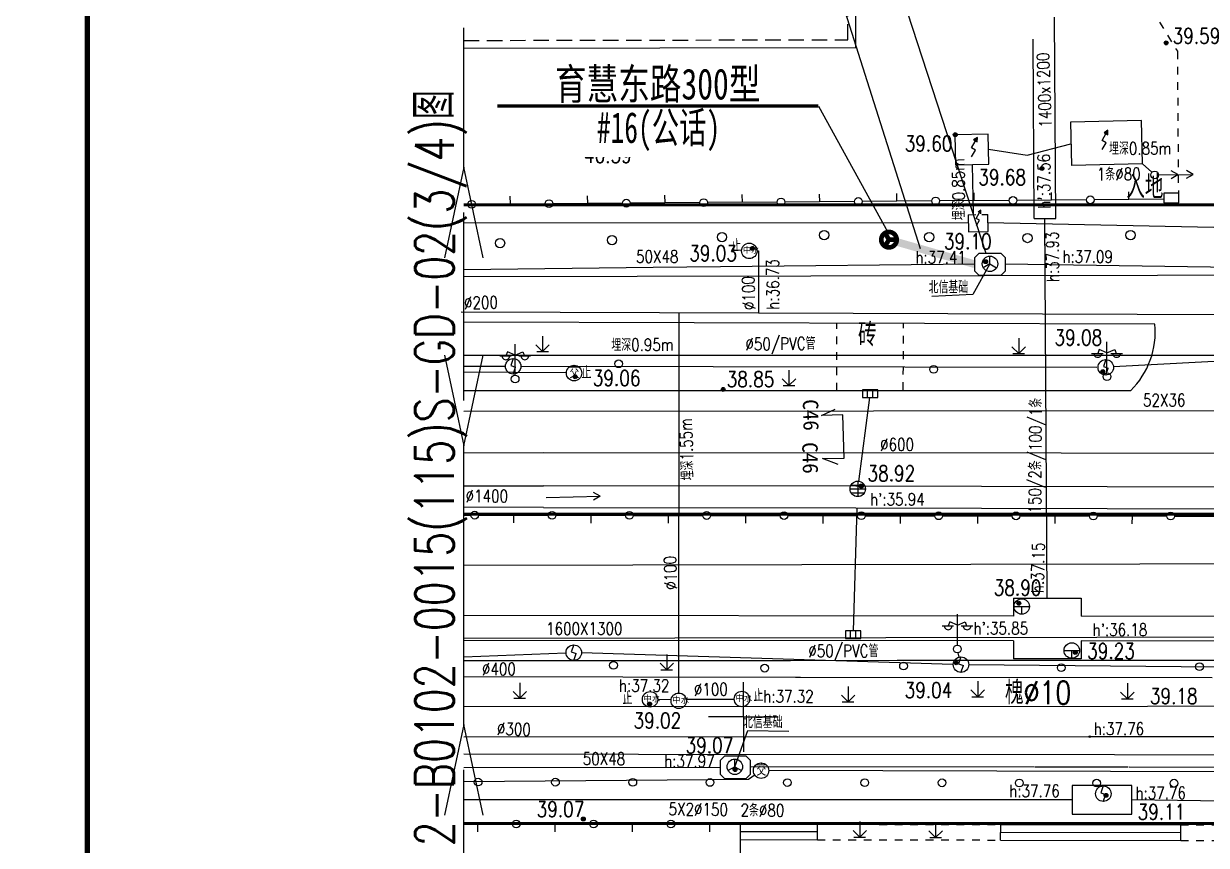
# Model space of a CAD drawing. Header units: inches. Extents: x 505347 to 508499, y 312634 to 313316.
# Drawn here: x 505842.3 to 505918.8, y 312702.9 to 312756 of the extents above; entities that cross this region are included whole.
import ezdxf
from ezdxf.enums import TextEntityAlignment as Align
from ezdxf.lldxf.tags import DXFTag

# ---------------------------------------------------------------- set-up
doc = ezdxf.new("R2010")
doc.units = ezdxf.units.IN
doc.header["$LTSCALE"] = 0.5
doc.header["$MEASUREMENT"] = 0
for name, pattern in [('$RECOVER_090104195024-5', [0]), ('ACAD_ISO05W100', [33, 24, -3, 0, -3, 0, -3]), ('XX11', [2, 1, -1]), ('XX21', [3, 2, -1])]:
    doc.linetypes.add(name, pattern=pattern)
for name, color, linetype in [('3_RDCAD', 4, 'Continuous'), ('4_RDCAD', 7, 'Continuous'), ('BJ0', 7, 'Continuous'), ('BJ02', 7, 'Continuous'), ('BJ03', 7, 'Continuous'), ('BJ04', 7, 'Continuous'), ('BJ05', 7, 'Continuous'), ('BJ08', 7, 'Continuous'), ('BJ09', 7, 'Continuous'), ('BJ10', 7, 'Continuous'), ('BZ', 2, 'Continuous'), ('PAPERFRAME', 7, 'Continuous'), ('上水注记', 4, 'Continuous'), ('上水管线', 4, 'Continuous'), ('中水井', 151, 'Continuous'), ('中水注记', 151, 'Continuous'), ('中水管线', 151, 'Continuous'), ('中水高程表', 151, 'Continuous'), ('公安交通井', 163, 'Continuous'), ('公安交通管线', 163, 'Continuous'), ('底图', 7, 'Continuous'), ('污水注记', 247, 'Continuous'), ('污水管线', 247, 'Continuous'), ('热力井', 40, 'Continuous'), ('热力注记', 40, 'Continuous'), ('热力管线', 40, 'Continuous'), ('热力高程表', 40, 'Continuous'), ('照明井', 193, 'Continuous'), ('照明管线', 193, 'Continuous'), ('燃气注记', 6, 'Continuous'), ('燃气管线', 6, 'Continuous'), ('燃气高程表', 6, 'Continuous'), ('电信井权属', 7, 'Continuous'), ('电信井（北信基础）', 3, 'Continuous'), ('电信断面图及编号', 3, 'Continuous'), ('电信注记', 3, 'Continuous'), ('电信管线', 3, 'Continuous'), ('电信规划位置', 1, 'Continuous'), ('电信高程表', 3, 'Continuous'), ('电力井', 1, 'Continuous'), ('电力注记', 1, 'Continuous'), ('电力管线', 1, 'Continuous'), ('电力高程表', 1, 'Continuous'), ('通信人井', 7, 'Continuous'), ('道路红线', 1, 'Continuous'), ('雨水井', 34, 'Continuous'), ('雨水注记', 34, 'Continuous'), ('雨水管线', 34, 'Continuous'), ('雨水高程表', 34, 'Continuous'), ('雨蓖子', 34, 'Continuous')]:
    doc.layers.add(name, color=color, linetype=linetype)
doc.styles.add('HZ', font='simplex.shx', dxfattribs={"bigfont": 'hztxt'})
doc.styles.get("Standard").update_dxf_attribs({"font": 'txt.shx', "bigfont": 'hztxt.shx'})
doc.styles.add('STYLE1', font='')
doc.styles.add('单线宋体', font='txt.shx', dxfattribs={"width": 0.75, "bigfont": 'hztxt.shx'})
doc.styles.add('标题文字', font='', dxfattribs={"width": 0.68})
doc.styles.add('粗宋', font='', dxfattribs={"width": 0.75})
doc.styles.add('粗等线', font='simhei.ttf')
doc.styles.get('STYLE1').set_extended_font_data('SimSun')
doc.styles.get('标题文字').set_extended_font_data('SimSun')
doc.styles.get('粗宋').set_extended_font_data('SimSun')
tags = doc.linetypes.add('DL', pattern='A,15,-4.925,[130,ltypeshp.shx,S=0.5,R=330,X=-0.15,Y=0.433],0,[130,ltypeshp.shx,S=0.4,R=90,X=0,Y=0],-0.15,[130,ltypeshp.shx,S=0.5,R=150,X=0,Y=-0.433],-4.925,15', length=40).pattern_tags.tags
tags[32:33] = [DXFTag(74, 4), DXFTag(75, 0), DXFTag(340, '0'), DXFTag(46, 1.0), DXFTag(50, 0.0), DXFTag(44, 0.0), DXFTag(45, 0.0)]
tags[30:31] = [DXFTag(74, 4), DXFTag(75, 0), DXFTag(340, '0'), DXFTag(46, 1.0), DXFTag(50, 0.0), DXFTag(44, 0.0), DXFTag(45, 0.0)]
tags[4:5] = [DXFTag(74, 4), DXFTag(75, 0), DXFTag(340, '0'), DXFTag(46, 1.0), DXFTag(50, 0.0), DXFTag(44, 0.0), DXFTag(45, 0.0)]
tags = doc.linetypes.add('DX', pattern='A,15,-5,[130,ltypeshp.shx,S=1,R=330,X=0,Y=0],-5,15', length=40).pattern_tags.tags
tags[16:17] = [DXFTag(74, 4), DXFTag(75, 0), DXFTag(340, '0'), DXFTag(46, 1.0), DXFTag(50, 0.0), DXFTag(44, 0.0), DXFTag(45, 0.0)]
tags[14:15] = [DXFTag(74, 4), DXFTag(75, 0), DXFTag(340, '0'), DXFTag(46, 1.0), DXFTag(50, 0.0), DXFTag(44, 0.0), DXFTag(45, 0.0)]
tags[4:5] = [DXFTag(74, 4), DXFTag(75, 0), DXFTag(340, '0'), DXFTag(46, 1.0), DXFTag(50, 0.0), DXFTag(44, 0.0), DXFTag(45, 0.0)]
tags = doc.linetypes.add('SS', pattern='A,15,-1.9,[130,ltypeshp.shx,S=1,R=330,X=0,Y=0],-1.2,[130,ltypeshp.shx,S=1,R=330,X=0,Y=0],-1.9,15', length=35).pattern_tags.tags
tags[24:25] = [DXFTag(74, 4), DXFTag(75, 0), DXFTag(340, '0'), DXFTag(46, 1.0), DXFTag(50, 0.0), DXFTag(44, 0.0), DXFTag(45, 0.0)]
tags[22:23] = [DXFTag(74, 4), DXFTag(75, 0), DXFTag(340, '0'), DXFTag(46, 1.0), DXFTag(50, 0.0), DXFTag(44, 0.0), DXFTag(45, 0.0)]
tags[4:5] = [DXFTag(74, 4), DXFTag(75, 0), DXFTag(340, '0'), DXFTag(46, 1.0), DXFTag(50, 0.0), DXFTag(44, 0.0), DXFTag(45, 0.0)]
tags = doc.linetypes.add('TRQZ', pattern='A,15,[130,ltypeshp.shx,S=0.6,R=0,X=0,Y=0],-2.5,[133,ltypeshp.shx,S=0.05,R=0,X=0,Y=0],-2.5,[130,ltypeshp.shx,S=0.6,R=0,X=0,Y=0],15', length=35).pattern_tags.tags
tags[28:29] = [DXFTag(74, 4), DXFTag(75, 0), DXFTag(340, '0'), DXFTag(46, 1.0), DXFTag(50, 0.0), DXFTag(44, 0.0), DXFTag(45, 0.0)]

# ---------------------------------------------------------------- blocks, each defined once
blk = doc.blocks.new('B5461')
for q in [(-0.866025, -0.5), (0, 1), (0.866025, -0.5)]:
    blk.add_line((0, 0), q)
blk.add_circle((0, 0), 1)
blk = doc.blocks.new('JT')
at = {"layer": '公安交通井'}
blk.add_circle((0, 0), 0.5, dxfattribs=at)
at = {"layer": '公安交通井', "width": 0.8}
blk.add_text('交', height=0.8, dxfattribs=at).set_placement((-0.304, -0.335, -50.185))
blk = doc.blocks.new('BC028')
for p, q in [((-0.99, 3.5), (-1.19, 3)), ((0, 3.1), (-0.99, 3.5)), ((0, 0.5), (0, 4.5)), ((0, 3.1), (1, 3.5)), ((1, 3.5), (1.2, 3)), ((-1.98, 3), (-0.49, 3)), ((0.5, 3), (2, 3))]:
    blk.add_line(p, q)
blk.add_circle((0, 0), 0.5)
for centre in [(-1.19, 3), (1.25, 3)]:
    blk.add_arc(centre, 0.5, 179, 0)
blk = doc.blocks.new('B8211')
blk.add_hatch(color=256).paths.add_polyline_path([(0.25, 0, 1), (-0.25, 0, 1)])
blk.add_circle((0, 0), 0.25)
blk = doc.blocks.new('B549')
blk.add_circle((0, 0), 1)
blk = doc.blocks.new('B552')
for p, q in [((0.984668, 0.518566), (-1.015332, 0.518566)), ((-1.015332, 0.518566), (-1.015332, -0.481434)), ((0.984668, -0.481434), (0.984668, 0.518566)), ((-1.015332, -0.481434), (0.984668, -0.481434))]:
    blk.add_line(p, q)
at = {"linetype": 'Continuous'}
for p, q in [((-0.348666, -0.481434), (-0.348666, 0.518566)), ((0.318001, -0.481434), (0.318001, 0.518566))]:
    blk.add_line(p, q, dxfattribs=at)
blk = doc.blocks.new('B547')
at = {"linetype": 'Continuous'}
for p, q in [((0, 1), (-0.31427, 0.111111)), ((-0.31427, 0.111111), (0.31427, -0.111111)), ((0, -1), (0.31427, -0.111111))]:
    blk.add_line(p, q, dxfattribs=at)
blk.add_circle((0, 0), 1)
blk = doc.blocks.new('B545')
for p, q in [((-1, 0), (1, 0)), ((0, -1), (0, 0))]:
    blk.add_line(p, q)
blk.add_circle((0, 0), 1)
blk = doc.blocks.new('B5422')
at = {"linetype": 'Continuous'}
for p, q in [((-1, 0), (1, 0)), ((-0.866025, 0.5), (0.866025, 0.5)), ((0, 1), (0, -1)), ((-0.866025, -0.5), (0.866025, -0.5))]:
    blk.add_line(p, q, dxfattribs=at)
blk.add_circle((0, 0), 1, dxfattribs=at)
blk = doc.blocks.new('53214')
blk.add_circle((0, 0), 0.1)
for tag in ['路号', '线号', '点号']:
    blk.add_attdef(tag, (0, 0), '', height=0.00001)
blk = doc.blocks.new('111111')
at = {"const_width": 0.35}
blk.add_lwpolyline([(518343.576, 303648.561), (518748.576, 303648.561), (518748.576, 303505.111), (518343.576, 303505.111)], close=True, dxfattribs=at)
blk = doc.blocks.new('5656')
at = {"layer": '通信人井', "color": 0, "const_width": 0.6, "elevation": -9959.29}
blk.add_lwpolyline([(513203.83, 303411.73), (513203.83, 303411.8), (513203.82, 303411.86), (513203.81, 303411.92), (513203.79, 303411.98), (513203.77, 303412.04), (513203.75, 303412.1), (513203.72, 303412.16), (513203.69, 303412.21), (513203.66, 303412.26), (513203.62, 303412.32), (513203.58, 303412.36), (513203.54, 303412.41), (513203.5, 303412.45), (513203.45, 303412.49), (513203.4, 303412.53), (513203.34, 303412.56), (513203.29, 303412.6), (513203.23, 303412.62), (513203.17, 303412.65), (513203.11, 303412.67), (513203.05, 303412.68), (513202.99, 303412.69), (513202.93, 303412.7), (513202.87, 303412.71), (513202.8, 303412.71), (513202.74, 303412.7), (513202.68, 303412.69), (513202.62, 303412.68), (513202.56, 303412.67), (513202.5, 303412.65), (513202.44, 303412.63), (513202.38, 303412.6), (513202.33, 303412.57), (513202.27, 303412.54), (513202.22, 303412.5), (513202.17, 303412.46), (513202.13, 303412.42), (513202.08, 303412.37), (513202.04, 303412.32), (513202.01, 303412.27), (513201.97, 303412.22), (513201.94, 303412.16), (513201.92, 303412.11), (513201.89, 303412.05), (513201.87, 303411.99), (513201.86, 303411.93), (513201.84, 303411.87), (513201.84, 303411.8), (513201.83, 303411.74), (513201.83, 303411.68), (513201.84, 303411.62), (513201.84, 303411.55), (513201.85, 303411.49), (513201.87, 303411.43), (513201.89, 303411.37), (513201.91, 303411.31), (513201.94, 303411.26), (513201.97, 303411.2), (513202, 303411.15), (513202.04, 303411.1), (513202.08, 303411.05), (513202.12, 303411), (513202.17, 303410.96), (513202.22, 303410.92), (513202.27, 303410.88), (513202.32, 303410.85), (513202.37, 303410.82), (513202.43, 303410.79), (513202.49, 303410.77), (513202.55, 303410.75), (513202.61, 303410.73), (513202.67, 303410.72), (513202.73, 303410.71), (513202.8, 303410.71), (513202.86, 303410.71), (513202.92, 303410.71), (513202.98, 303410.72), (513203.05, 303410.73), (513203.11, 303410.74), (513203.17, 303410.76), (513203.22, 303410.79), (513203.28, 303410.81), (513203.34, 303410.84), (513203.39, 303410.88), (513203.44, 303410.91), (513203.49, 303410.95), (513203.54, 303411), (513203.58, 303411.04), (513203.62, 303411.09), (513203.66, 303411.14), (513203.69, 303411.19), (513203.72, 303411.25), (513203.75, 303411.3), (513203.77, 303411.36), (513203.79, 303411.42), (513203.81, 303411.48), (513203.82, 303411.55), (513203.83, 303411.61), (513203.83, 303411.67)], close=True, dxfattribs=at)
for points in [[(513202.83, 303411.71), (513202.34, 303410.89)], [(513203.78, 303411.7), (513202.83, 303411.71), (513202.35, 303412.52)]]:
    blk.add_lwpolyline(points, dxfattribs=at)
blk = doc.blocks.new('RDCADTITLE')
at = {"color": 0, "ltscale": 10}
blk.add_lwpolyline([(-180, 30, 0, 0, 0), (0, 30, 0.5, 180, 0)], format="xyseb", dxfattribs=at)
at = {"style": 'STYLE1', "width": 0.75}
for tag, p in [('A1', (-145, 26.25)), ('B1', (-100, 26.25)), ('A3', (-145, 18.75)), ('B2', (-100, 18.75)), ('A4', (-145, 11.25)), ('B3', (-100, 11.25)), ('A4', (-145, 3.75)), ('B4', (-100, 3.75))]:
    blk.add_attdef(tag, text='', height=2.8, dxfattribs=at).set_placement(p, align=Align.MIDDLE_CENTER)
at = {"layer": '4_RDCAD', "style": '标题文字', "width": 0.65}
for tag, height, p in [('C2', 3.4, (-45, 17.95)), ('C3', 3.4, (-45, 11.75)), ('ZTSJ4-09-系统立项编码-流水号+设计阶段-专业代码-图号', 2.8, (-37.62, 3.75))]:
    blk.add_attdef(tag, text='', height=height, dxfattribs=at).set_placement(p, align=Align.MIDDLE_CENTER)
blk = doc.blocks.new('M9502')
at = {"linetype": 'Continuous'}
for p, q in [((4.125, 1.25), (2.5, 0)), ((7.5, 0), (5.875, 1.25)), ((14.125, 1.25), (12.5, 0)), ((17.5, 0), (15.875, 1.25)), ((2.5, 0), (0, 0)), ((2.5, 0), (4.125, -1.25)), ((6.6875, 0), (3.3125, 0)), ((5.875, -1.25), (7.5, 0)), ((12.5, 0), (7.5, 0)), ((12.5, 0), (14.125, -1.25)), ((16.6875, 0), (13.3125, 0)), ((15.875, -1.25), (17.5, 0)), ((20, 0), (17.5, 0))]:
    blk.add_line(p, q, dxfattribs=at)
blk = doc.blocks.new('A$C23F021E1')
at = {"color": 255}
blk.add_wipeout([(0, 6.569), (20.762, 6.569), (20.762, 0), (0, 0)], dxfattribs=at).dxf.layer = 'BZ'
at = {"layer": 'BZ', "color": 0, "const_width": 0.2}
blk.add_lwpolyline([(0, 3.285), (20.762, 3.285)], dxfattribs=at)
at = {"layer": 'BZ', "style": '粗宋', "width": 0.75, "flags": 8}
for tag, p in [('X=', (10.365, 3.712)), ('Y=', (10.426, 0.898))]:
    blk.add_attdef(tag, text='', height=2, dxfattribs=at).set_placement(p, align=Align.CENTER)

msp = doc.modelspace()

# ---------------------------------------------------------------- hatches: boundary and pattern name
at = {"layer": 'BJ05', "linetype": 'DL'}
h = msp.add_hatch(color=256, dxfattribs=at)
h.paths.add_polyline_path([(505912.202, 312748.925), (505912.313, 312748.865), (505912.441, 312749.086)])
h.paths.add_polyline_path([(505912.313, 312748.865), (505912.43, 312748.801), (505912.441, 312749.086)])
for points in [[(505912.441, 312749.086), (505912.313, 312748.865), (505912.43, 312748.801)], [(505903.994, 312748.622), (505903.866, 312748.401), (505903.983, 312748.338)]]:
    msp.add_hatch(color=256, dxfattribs=at).paths.add_polyline_path(points)
h = msp.add_hatch(color=256, dxfattribs=at)
h.paths.add_polyline_path([(505903.755, 312748.461), (505903.866, 312748.401), (505903.994, 312748.622)])
h.paths.add_polyline_path([(505903.866, 312748.401), (505903.983, 312748.338), (505903.994, 312748.622)])
h = msp.add_hatch(color=256, dxfattribs=at)
h.paths.add_polyline_path([(505904.036, 312743.787), (505904.125, 312743.739), (505904.228, 312743.916)])
h.paths.add_polyline_path([(505904.125, 312743.739), (505904.219, 312743.688), (505904.228, 312743.916)])

# ---------------------------------------------------------------- linework, layer by layer
for p, q in [((505894.377, 312772.357, -82.3), (505904.536, 312741.151, 82.3)), ((505893.707, 312762.194, 82.3), (505900.288, 312741.438, 121.75))]:
    msp.add_line(p, q)
at = {"const_width": 0.5, "elevation": 121.75}
msp.add_lwpolyline([(505903.824, 312740.426), (505898.837, 312741.853)], dxfattribs=at)
at = {"color": 1, "const_width": 0.2, "elevation": 82.3}
msp.add_lwpolyline([(506120.326, 312663.999), (506119.068, 312704.265), (505870.783, 312704.265)], dxfattribs=at)
at = {"layer": 'BJ0'}
for q in [(505888.861, 312713.409, 82.3), (505886.611, 312711.159, 82.3), (505888.861, 312708.909, 82.3), (505891.111, 312711.159, 82.3)]:
    msp.add_line((505888.861, 312711.159, 82.3), q, dxfattribs=at)
at = {"layer": 'BJ02', "linetype": 'XX21', "elevation": 181.466}
for points in [[(505895.628, 312754.94), (505895.603, 312768.94)], [(505870.783, 312754.897), (505895.628, 312754.94)]]:
    msp.add_lwpolyline(points, dxfattribs=at)
at = {"layer": 'BJ02'}
for points, elevation in [([(505896.128, 312754.441), (505896.102, 312769.441)], 181.466), ([(505870.783, 312754.397), (505896.128, 312754.441)], 181.466), ([(505893.651, 312704.221), (505888.656, 312704.23)], 82.3), ([(505893.649, 312703.221), (505893.651, 312704.221)], 82.3), ([(505905.5, 312703.2), (505905.502, 312704.2)], 82.3), ([(505905.502, 312704.2), (505917.148, 312704.179)], 181.565), ([(505917.146, 312703.179), (505917.148, 312704.179)], 82.3), ([(505888.654, 312703.23), (505893.649, 312703.221)], 82.3), ([(505893.65, 312703.721), (505888.655, 312703.73)], 82.3), ([(505905.5, 312703.2), (505917.146, 312703.179)], 181.565), ([(505905.501, 312703.7), (505917.147, 312703.679)], 181.565)]:
    msp.add_lwpolyline(points, dxfattribs=dict(at, elevation=elevation))
at = {"layer": 'BJ02', "linetype": 'Continuous', "elevation": 82.3}
for points in [[(505913.796, 312744.607), (505913.793, 312745.107)], [(505876.047, 312744.337), (505871.547, 312744.304)], [(505873.797, 312744.321), (505873.794, 312744.821)], [(505881.047, 312744.372), (505876.547, 312744.34)], [(505878.797, 312744.356), (505878.794, 312744.856)], [(505886.047, 312744.408), (505881.547, 312744.376)], [(505883.797, 312744.392), (505883.793, 312744.892)], [(505891.047, 312744.444), (505886.547, 312744.412)], [(505888.797, 312744.428), (505888.793, 312744.928)], [(505896.047, 312744.48), (505891.547, 312744.448)], [(505893.797, 312744.464), (505893.793, 312744.964)], [(505901.047, 312744.516), (505896.547, 312744.483)], [(505898.797, 312744.499), (505898.793, 312744.999)], [(505906.046, 312744.551), (505901.547, 312744.519)], [(505903.797, 312744.535), (505903.793, 312745.035)], [(505911.046, 312744.587), (505906.546, 312744.555)], [(505908.796, 312744.571), (505908.793, 312745.071)], [(505916.046, 312744.623), (505911.546, 312744.591)], [(505871.297, 312744.303), (505870.783, 312744.303)], [(505871.047, 312744.301), (505870.783, 312744.299)], [(505870.783, 312704.238), (505873.927, 312704.236)], [(505871.677, 312704.237), (505871.677, 312703.737)], [(505874.427, 312704.236), (505878.927, 312704.234)], [(505876.677, 312704.235), (505876.677, 312703.735)], [(505879.427, 312704.234), (505883.927, 312704.232)], [(505881.677, 312704.233), (505881.677, 312703.733)], [(505884.427, 312704.232), (505888.656, 312704.23)], [(505886.677, 312704.231), (505886.677, 312703.731)], [(505888.656, 312704.23), (505888.648, 312699.73)]]:
    msp.add_lwpolyline(points, dxfattribs=at)
at = {"layer": 'BJ02', "elevation": 82.3}
msp.add_lwpolyline([(505916.046, 312744.389), (505917.028, 312744.389), (505917.028, 312745.018), (505916.046, 312745.018)], close=True, dxfattribs=at)
at = {"layer": 'BJ02', "linetype": 'Continuous'}
for centre in [(505871.297, 312744.303, 82.3), (505876.297, 312744.338, 82.3), (505881.297, 312744.374, 82.3), (505886.297, 312744.41, 82.3), (505891.297, 312744.446, 82.3), (505896.297, 312744.482, 82.3), (505901.297, 312744.517, 82.3), (505906.296, 312744.553, 82.3), (505911.296, 312744.589, 82.3), (505874.177, 312704.236, 82.3), (505879.177, 312704.234, 82.3), (505884.177, 312704.232, 82.3)]:
    msp.add_circle(centre, 0.25, dxfattribs=at)
at = {"layer": 'BJ04', "linetype": 'XX11'}
for points, elevation in [([(505904.772, 312773.978), (505916.926, 312754.192), (505916.992, 312745.018)], 121.546), ([(505894.905, 312732.248), (505894.917, 312736.617)], 121.135), ([(505899.204, 312732.298), (505899.216, 312736.605)], 121.135), ([(505893.651, 312704.221), (505905.502, 312704.2)], 82.3), ([(505917.148, 312704.179), (505929.382, 312704.157)], 82.3), ([(505893.649, 312703.221), (505905.5, 312703.2)], 82.3), ([(505917.146, 312703.179), (505929.38, 312703.157)], 82.3)]:
    msp.add_lwpolyline(points, dxfattribs=dict(at, elevation=elevation))
at = {"layer": 'BJ04', "linetype": 'Continuous'}
for points, elevation in [([(505949.278, 312739.756), (505870.783, 312739.62)], 121.405), ([(505915.477, 312736.558), (505870.783, 312736.686)], 121.444), ([(505870.783, 312724.202), (505871.244, 312724.201)], 82.3), ([(505871.744, 312724.201), (505876.244, 312724.195)], 82.3), ([(505873.994, 312724.198), (505873.993, 312723.698)], 82.3), ([(505876.744, 312724.194), (505881.244, 312724.189)], 82.3), ([(505878.994, 312724.192), (505878.993, 312723.692)], 82.3), ([(505881.744, 312724.188), (505886.244, 312724.183)], 82.3), ([(505883.994, 312724.185), (505883.993, 312723.685)], 82.3), ([(505886.744, 312724.182), (505891.244, 312724.176)], 82.3), ([(505888.994, 312724.179), (505888.993, 312723.679)], 82.3), ([(505891.744, 312724.176), (505896.244, 312724.17)], 82.3), ([(505893.994, 312724.173), (505893.993, 312723.673)], 82.3), ([(505896.744, 312724.17), (505901.244, 312724.164)], 82.3), ([(505898.994, 312724.167), (505898.993, 312723.667)], 82.3), ([(505901.744, 312724.163), (505906.244, 312724.158)], 82.3), ([(505903.994, 312724.161), (505903.993, 312723.661)], 82.3), ([(505906.744, 312724.157), (505911.244, 312724.152)], 82.3), ([(505908.994, 312724.154), (505908.993, 312723.654)], 82.3), ([(505911.744, 312724.151), (505916.244, 312724.145)], 82.3), ([(505913.994, 312724.148), (505913.993, 312723.648)], 82.3), ([(505916.744, 312724.145), (505921.244, 312724.139)], 82.3), ([(505870.783, 312716.249), (505993.596, 312716.439), (506001.685, 312716.294)], 121.158), ([(506003.427, 312711.873), (505870.783, 312711.815)], 121.557), ([(505870.783, 312708.763), (505882.073, 312708.755)], 121.327), ([(505882.073, 312708.755), (506005.231, 312708.672)], 121.327)]:
    msp.add_lwpolyline(points, dxfattribs=dict(at, elevation=elevation))
at = {"layer": 'BJ04', "linetype": 'Continuous', "elevation": 121.33}
msp.add_lwpolyline([(505870.783, 312732.267), (505913.917, 312732.256, 0.221701), (505915.477, 312736.558)], format="xyb", dxfattribs=at)
at = {"layer": 'BJ04', "linetype": 'Continuous'}
for centre in [(505871.494, 312724.201, 82.3), (505876.494, 312724.195, 82.3), (505881.494, 312724.189, 82.3), (505886.494, 312724.182, 82.3), (505891.494, 312724.176, 82.3), (505896.494, 312724.17, 82.3), (505901.494, 312724.164, 82.3), (505906.494, 312724.157, 82.3), (505911.494, 312724.151, 82.3), (505916.494, 312724.145, 82.3)]:
    msp.add_circle(centre, 0.25, dxfattribs=at)
at = {"layer": 'BJ05', "linetype": 'DL'}
for p, q in [((505912.059, 312748.424, 82.3), (505912.441, 312749.086, 82.3)), ((505912.441, 312749.086, 82.3), (505912.202, 312748.925, 82.3)), ((505912.202, 312748.925, 82.3), (505912.43, 312748.801, 82.3)), ((505912.43, 312748.801, 82.3), (505912.441, 312749.086, 82.3)), ((505903.612, 312747.96, 82.3), (505903.994, 312748.622, 82.3)), ((505903.994, 312748.622, 82.3), (505903.755, 312748.461, 82.3)), ((505903.755, 312748.461, 82.3), (505903.983, 312748.338, 82.3)), ((505903.983, 312748.338, 82.3), (505903.994, 312748.622, 82.3)), ((505912.318, 312748.274, 82.3), (505912.059, 312748.424, 82.3)), ((505912.068, 312747.841, 82.3), (505912.318, 312748.274, 82.3)), ((505903.872, 312747.81, 82.3), (505903.612, 312747.96, 82.3)), ((505903.622, 312747.377, 82.3), (505903.872, 312747.81, 82.3)), ((505903.922, 312743.386, 113.934), (505904.228, 312743.916, 113.934)), ((505904.13, 312743.266, 113.934), (505903.922, 312743.386, 113.934)), ((505903.93, 312742.92, 113.934), (505904.13, 312743.266, 113.934))]:
    msp.add_line(p, q, dxfattribs=at)
at = {"layer": 'BJ05'}
for p, q in [((505904.228, 312743.916, 113.934), (505904.036, 312743.787, 113.934)), ((505904.219, 312743.688, 113.934), (505904.228, 312743.916, 113.934))]:
    msp.add_line(p, q, dxfattribs=at)
at = {"layer": 'BJ05', "linetype": 'DL'}
for points, elevation in [([(505914.602, 312749.724), (505910.01, 312749.607)], 121.82), ([(505914.673, 312746.926), (505914.602, 312749.724)], 121.82), ([(505910.01, 312749.607), (505910.081, 312746.81)], 121.82), ([(505904.696, 312748.843), (505902.565, 312748.801)], 121.825), ([(505902.603, 312746.856), (505902.565, 312748.801)], 121.825), ([(505904.733, 312746.898), (505904.696, 312748.843)], 121.825), ([(505902.603, 312746.856), (505904.733, 312746.898)], 121.825), ([(505914.673, 312746.926), (505910.081, 312746.81)], 121.82), ([(505903.405, 312743.628), (505903.892, 312743.637)], 121.403), ([(505903.405, 312743.628), (505903.425, 312742.519)], 121.403), ([(505904.289, 312743.644), (505904.67, 312743.651)], 121.403), ([(505904.69, 312742.542), (505904.67, 312743.651)], 121.403), ([(505903.425, 312742.519), (505904.69, 312742.542)], 121.403)]:
    msp.add_lwpolyline(points, dxfattribs=dict(at, elevation=elevation))
at = {"layer": 'BJ05', "linetype": 'Continuous', "elevation": 82.3}
for points in [[(505915.706, 312746.205), (505917.956, 312746.238)], [(505916.527, 312745.967), (505916.956, 312746.223), (505916.52, 312746.467)], [(505917.527, 312745.982), (505917.956, 312746.238), (505917.519, 312746.482)]]:
    msp.add_lwpolyline(points, dxfattribs=at)
at = {"layer": 'BJ05', "linetype": 'Continuous'}
msp.add_circle((505915.456, 312746.202, 82.3), 0.25, dxfattribs=at)
at = {"layer": 'BJ09'}
for p, q in [((505875.878, 312734.785, 82.3), (505875.443, 312735.22, 82.3)), ((505875.878, 312735.785, 82.3), (505875.878, 312734.785, 82.3)), ((505876.313, 312735.22, 82.3), (505875.878, 312734.785, 82.3)), ((505906.668, 312735.646, 82.3), (505906.668, 312734.646, 82.3)), ((505875.503, 312734.785, 82.3), (505876.253, 312734.785, 82.3)), ((505906.668, 312734.646, 82.3), (505906.233, 312735.081, 82.3)), ((505906.293, 312734.646, 82.3), (505907.043, 312734.646, 82.3)), ((505907.103, 312735.081, 82.3), (505906.668, 312734.646, 82.3)), ((505891.811, 312732.585, 82.3), (505891.376, 312733.02, 82.3)), ((505891.811, 312733.585, 82.3), (505891.811, 312732.585, 82.3)), ((505892.246, 312733.02, 82.3), (505891.811, 312732.585, 82.3)), ((505891.436, 312732.585, 82.3), (505892.186, 312732.585, 82.3)), ((505883.909, 312714.2, 82.3), (505883.474, 312714.635, 82.3)), ((505883.909, 312715.2, 82.3), (505883.909, 312714.2, 82.3)), ((505884.344, 312714.635, 82.3), (505883.909, 312714.2, 82.3)), ((505883.534, 312714.2, 82.3), (505884.284, 312714.2, 82.3)), ((505874.403, 312713.364, 82.3), (505874.403, 312712.364, 82.3)), ((505895.635, 312713.134, 82.3), (505895.635, 312712.134, 82.3)), ((505904.015, 312713.468, 82.3), (505904.015, 312712.468, 82.3)), ((505913.692, 312713.335, 82.3), (505913.692, 312712.335, 82.3)), ((505874.403, 312712.364, 82.3), (505873.968, 312712.799, 82.3)), ((505874.028, 312712.364, 82.3), (505874.778, 312712.364, 82.3)), ((505874.838, 312712.799, 82.3), (505874.403, 312712.364, 82.3)), ((505895.635, 312712.134, 82.3), (505895.2, 312712.569, 82.3)), ((505896.07, 312712.569, 82.3), (505895.635, 312712.134, 82.3)), ((505904.015, 312712.468, 82.3), (505903.58, 312712.903, 82.3)), ((505903.64, 312712.468, 82.3), (505904.39, 312712.468, 82.3)), ((505904.45, 312712.903, 82.3), (505904.015, 312712.468, 82.3)), ((505913.692, 312712.335, 82.3), (505913.257, 312712.77, 82.3)), ((505913.317, 312712.335, 82.3), (505914.067, 312712.335, 82.3)), ((505914.127, 312712.77, 82.3), (505913.692, 312712.335, 82.3)), ((505895.26, 312712.134, 82.3), (505896.01, 312712.134, 82.3)), ((505896.39, 312703.391, 82.3), (505895.955, 312703.826, 82.3)), ((505896.39, 312704.391, 82.3), (505896.39, 312703.391, 82.3)), ((505896.825, 312703.826, 82.3), (505896.39, 312703.391, 82.3)), ((505901.294, 312703.356, 82.3), (505900.859, 312703.791, 82.3)), ((505901.294, 312704.356, 82.3), (505901.294, 312703.356, 82.3)), ((505901.729, 312703.791, 82.3), (505901.294, 312703.356, 82.3)), ((505896.015, 312703.391, 82.3), (505896.765, 312703.391, 82.3)), ((505900.919, 312703.356, 82.3), (505901.669, 312703.356, 82.3))]:
    msp.add_line(p, q, dxfattribs=at)
at = {"layer": 'BJ09', "linetype": 'Continuous'}
for centre, radius in [((505873.13, 312741.795, 82.3), 0.3), ((505880.37, 312741.987, 82.3), 0.3), ((505887.483, 312742.179, 82.3), 0.3), ((505894.088, 312742.308, 82.3), 0.3), ((505900.884, 312742.182, 82.3), 0.3), ((505907.235, 312742.12, 82.3), 0.3), ((505913.903, 312742.312, 82.3), 0.3), ((505880.796, 312733.991, 82.3), 0.25), ((505901.171, 312733.631, 82.3), 0.25), ((505880.465, 312714.498, 121.11), 0.25), ((505890.24, 312714.313, 121.11), 0.25), ((505899.22, 312714.45, 121.11), 0.25), ((505909.419, 312714.343, 121.11), 0.25), ((505918.359, 312714.404, 121.11), 0.25), ((505871.712, 312706.947, 82.3), 0.25), ((505876.712, 312706.939, 82.3), 0.25), ((505881.712, 312706.93, 82.3), 0.25), ((505886.712, 312706.922, 82.3), 0.25), ((505891.712, 312706.914, 82.3), 0.25), ((505896.712, 312706.906, 82.3), 0.25), ((505901.712, 312706.898, 82.3), 0.25), ((505906.712, 312706.89, 82.3), 0.25), ((505911.712, 312706.882, 82.3), 0.25), ((505916.712, 312706.874, 82.3), 0.25)]:
    msp.add_circle(centre, radius, dxfattribs=at)
at = {"layer": '上水管线', "linetype": 'SS', "ltscale": 0.6}
for points, elevation in [([(505940.972, 312734.521), (505870.783, 312734.521)], 121.36), ([(505888.356, 312714.794), (505870.783, 312714.788)], 82.3), ([(505891.911, 312714.796), (505888.356, 312714.794)], 82.3), ([(505898.798, 312714.798), (505891.911, 312714.796)], 82.3), ([(505903.048, 312714.8), (505898.811, 312714.798)], 82.3), ([(505910.491, 312714.802), (505903.048, 312714.8)], 82.3), ([(505946.649, 312714.815), (505910.491, 312714.802)], 82.3), ([(505881.069, 312713.729), (505870.783, 312713.741)], 82.3), ([(505892.232, 312713.716), (505881.069, 312713.729)], 82.3), ([(505892.563, 312713.716), (505892.232, 312713.716)], 82.3), ([(505919.176, 312713.685), (505892.563, 312713.716)], 82.3)]:
    msp.add_lwpolyline(points, dxfattribs=dict(at, elevation=elevation))
at = {"layer": '中水管线', "linetype": 'SS', "ltscale": 0.6}
for points, elevation in [([(505889.752, 312741.288), (505889.847, 312741.288)], 121.33), ([(505889.847, 312741.288), (505889.843, 312737.275)], 42.85), ([(505870.608, 312737.341), (505889.843, 312737.275)], 122.209), ([(505884.703, 312729.134), (505884.711, 312737.293)], 121.32), ([(505889.843, 312737.275), (505944.932, 312737.087)], 122.209), ([(505884.693, 312719.498), (505884.703, 312729.134)], 121.32), ([(505884.686, 312712.692), (505884.693, 312719.498)], 121.32), ([(505883.333, 312712.295), (505884.188, 312712.298)], 121.32), ([(505885.184, 312712.303), (505888.286, 312712.316)], 121.32)]:
    msp.add_lwpolyline(points, dxfattribs=dict(at, elevation=elevation))
at = {"layer": '公安交通管线'}
for points, elevation in [([(505870.783, 312733.467), (505877.418, 312733.42)], 122.002), ([(505964.181, 312707.476), (505890.514, 312707.685)], 121.75), ([(505889.189, 312707.119), (505870.783, 312706.956)], 121.75), ([(505889.617, 312707.416), (505889.189, 312707.119)], 121.75)]:
    msp.add_lwpolyline(points, dxfattribs=dict(at, elevation=elevation))
at = {"layer": '污水管线'}
for points, elevation in [([(505875.947, 312728.238), (505870.783, 312728.209)], 82.3), ([(505942.877, 312728.193), (505875.947, 312728.238)], 121.294)]:
    msp.add_lwpolyline(points, dxfattribs=dict(at, elevation=elevation))
at = {"layer": '热力管线', "elevation": 82.3}
for points in [[(505909.069, 312743.394), (505908.985, 312756.394)], [(505907.669, 312743.385), (505907.594, 312754.984)], [(505907.669, 312743.385), (505909.069, 312743.394)], [(505908.518, 312718.827), (505908.358, 312743.389)], [(506001.905, 312721.216), (505870.783, 312720.942)], [(505906.334, 312718.827), (505906.334, 312717.672)], [(505906.334, 312718.827), (505910.703, 312718.827), (505910.703, 312717.672)], [(505906.335, 312717.672), (505870.783, 312717.709)], [(505955.309, 312717.641), (505910.703, 312717.672)], [(505906.333, 312716.072), (505870.783, 312716.109)], [(505906.334, 312716.072), (505906.334, 312714.917)], [(505910.703, 312716.072), (505910.703, 312714.917), (505906.334, 312714.917)], [(505955.308, 312716.041), (505910.702, 312716.072)]]:
    msp.add_lwpolyline(points, dxfattribs=at)
at = {"layer": '照明管线', "elevation": 82.3}
for points in [[(505946.929, 312735.605), (505912.794, 312733.785)], [(505870.783, 312733.839), (505873.486, 312733.827)], [(505911.73, 312733.758), (505874.488, 312733.824)], [(505870.783, 312715.044), (505877.384, 312715.297)], [(505902.404, 312714.557), (505878.407, 312715.301)], [(505902.823, 312715.029), (505902.758, 312715.307)], [(505942.36, 312714.168), (505903.448, 312714.536)]]:
    msp.add_lwpolyline(points, dxfattribs=at)
at = {"layer": '燃气管线', "linetype": 'TRQZ', "ltscale": 0.5}
for p, q in [((505911.261, 312709.889, 82.3), (505958.308, 312709.921, 82.3)), ((505870.783, 312709.862, 82.3), (505911.261, 312709.889, 82.3))]:
    msp.add_line(p, q, dxfattribs=at)
at = {"layer": '电信井权属', "flags": 128}
for points, elevation in [([(505904.809, 312740.453), (505903.694, 312738.47), (505901.042, 312738.341)], 121.397), ([(505888.311, 312707.937), (505889.16, 312710.284), (505891.801, 312710.245)], 121.372)]:
    msp.add_lwpolyline(points, dxfattribs=dict(at, elevation=elevation))
at = {"layer": '电信断面图及编号', "elevation": 43.465}
msp.add_lwpolyline([(505894.987, 312727.488), (505893.977, 312727.859), (505895.371, 312727.891), (505895.303, 312730.688), (505893.913, 312730.656), (505894.805, 312731.053)], dxfattribs=at)
at = {"layer": '电信管线', "linetype": 'DX'}
for p, q in [((505903.824, 312740.868, 82.3), (505904.107, 312741.151, 82.3)), ((505903.824, 312739.983, 82.3), (505903.824, 312740.868, 82.3)), ((505904.107, 312741.151, 82.3), (505905.507, 312741.151, 82.3)), ((505905.507, 312741.151, 82.3), (505905.789, 312740.868, 82.3)), ((505905.789, 312740.868, 82.3), (505905.789, 312739.983, 82.3)), ((505904.106, 312739.701, 82.3), (505903.824, 312739.983, 82.3)), ((505905.789, 312739.983, 82.3), (505905.506, 312739.7, 82.3)), ((505905.506, 312739.7, 82.3), (505904.106, 312739.701, 82.3))]:
    msp.add_line(p, q, dxfattribs=at)
for points, elevation in [([(505870.783, 312740.096), (505883.038, 312740.228)], 43.765), ([(505883.038, 312740.228), (505887.38, 312740.275)], 43.765), ([(505887.38, 312740.275), (505903.825, 312740.453)], 43.765), ([(505926.44, 312740.138), (505905.79, 312740.438)], 121.75), ([(505870.783, 312730.921), (505897.283, 312730.942)], 82.3), ([(505897.283, 312730.942), (505938.868, 312730.974)], 82.3), ([(505870.783, 312707.899), (505887.359, 312707.901)], 43.765), ([(505907.691, 312707.909), (505889.325, 312707.935)], 121.77), ([(505913.741, 312707.901), (505907.729, 312707.909)], 121.77), ([(505965.913, 312707.827), (505913.805, 312707.901)], 121.77)]:
    msp.add_lwpolyline(points, dxfattribs=dict(at, elevation=elevation))
at = {"layer": '电信管线', "linetype": 'DX', "elevation": 121.74}
msp.add_lwpolyline([(505887.642, 312708.626), (505887.359, 312708.343), (505887.359, 312707.458), (505887.641, 312707.176), (505889.041, 312707.175), (505889.324, 312707.458), (505889.324, 312708.343), (505889.042, 312708.626)], close=True, dxfattribs=at)
at = {"layer": '电力管线', "linetype": 'DL'}
for points, elevation in [([(505904.714, 312747.87), (505907.218, 312747.483), (505910.046, 312748.209)], 121.825), ([(505903.668, 312746.877), (505903.726, 312743.634)], 121.825), ([(505915.269, 312746.375), (505914.673, 312746.926)], 122.29), ([(505903.415, 312743.074), (505870.783, 312743.107)], 121.403), ([(505935.968, 312742.466), (505904.68, 312743.096)], 82.3), ([(505910.135, 312705.808), (505870.783, 312705.808)], 82.3), ([(505956.819, 312705.168), (505913.988, 312705.808)], 82.3)]:
    msp.add_lwpolyline(points, dxfattribs=dict(at, elevation=elevation))
at = {"layer": '电力管线', "linetype": 'DL', "elevation": 82.3}
msp.add_lwpolyline([(505910.135, 312704.882), (505913.988, 312704.882), (505913.988, 312706.734), (505910.135, 312706.734)], close=True, dxfattribs=at)
at = {"layer": '道路红线'}
for p, q in [((505870.783, 312744.265, 82.3), (506117.818, 312744.265, 82.3)), ((505870.783, 312704.265, 82.3), (506119.068, 312704.265, 82.3))]:
    msp.add_line(p, q, dxfattribs=at)
at = {"layer": '道路红线', "linetype": 'ACAD_ISO05W100', "const_width": 0.2, "elevation": 82.3}
msp.add_lwpolyline([(505870.783, 312724.265), (506135.952, 312724.265)], dxfattribs=at)
at = {"layer": '雨水管线'}
for p, q in [((505896.131, 312726.068, 82.3), (505875.947, 312726.102, 82.3)), ((505945.73, 312725.968, 82.3), (505896.131, 312726.068, 82.3)), ((505876.107, 312725.345, 82.3), (505879.606, 312725.422, 82.3)), ((505879.606, 312725.422, 82.3), (505879.168, 312725.663, 82.3)), ((505879.606, 312725.422, 82.3), (505879.179, 312725.163, 82.3)), ((505875.947, 312724.702, 82.3), (505896.128, 312724.669, 82.3)), ((505896.128, 312724.669, 82.3), (505946.4, 312724.57, 82.3))]:
    msp.add_line(p, q, dxfattribs=at)
for points, elevation in [([(505896.324, 312726.39), (505897.039, 312731.811)], 121.13), ([(505870.783, 312726.11), (505875.947, 312726.102)], 82.3), ([(505875.947, 312724.702), (505870.783, 312724.71)], 82.3), ([(505895.984, 312716.723), (505896.223, 312724.665)], 121.13)]:
    msp.add_lwpolyline(points, dxfattribs=dict(at, elevation=elevation))

# ---------------------------------------------------------------- block references
msp.add_blockref('111111', (-12497.139, 9158.888, 82.3))
at = {"layer": '3_RDCAD', "xscale": 3.603068985627033, "zscale": 3.603068985593794, "rotation": 270}
msp.add_blockref('M9502', (505870.783, 312755.705, 121.405), dxfattribs=at)
at = {"layer": 'BJ03', "linetype": 'Continuous', "xscale": 0.5, "yscale": 0.5, "zscale": 0.5}
for p in [(505874.104, 312733.004, 82.3), (505912.374, 312733.158, 82.3), (505902.702, 312715.549, 82.3)]:
    msp.add_blockref('BC028', p, dxfattribs=at)
at = {"layer": 'BJ08', "xscale": 0.5, "yscale": 0.5, "zscale": 0.5}
for p in [(505916.203, 312754.736, 121.89), (505878.458, 312749.163, 122.69), (505902.565, 312748.801, 121.9), (505908.169, 312746.613, 121.98), (505889.447, 312741.449, 121.33), (505904.533, 312740.594, 121.4), (505912.108, 312733.489, 121.38), (505877.989, 312733.152, 121.36), (505887.556, 312732.332, 121.15), (505896.492, 312726.09, 121.22), (505906.675, 312718.508, 121.2), (505910.325, 312715.322, 121.53), (505902.623, 312714.661, 121.34), (505882.798, 312711.993, 121.32), (505888.326, 312707.756, 121.37), (505912.315, 312706.086, 121.41), (505878.513, 312704.56, 121.37)]:
    msp.add_blockref('B8211', p, dxfattribs=at)
at = {"layer": 'PAPERFRAME', "ltscale": 0.15873, "xscale": 0.5, "yscale": 0.5, "zscale": 0.5}
msp.add_blockref('RDCADTITLE', (505831.438, 312663.999, 82.3), dxfattribs=at)
at = {"layer": '中水井', "xscale": 0.5, "yscale": 0.5, "zscale": 0.5}
for p in [(505889.245, 312741.288, 82.3), (505882.831, 312712.293, 82.3), (505884.685, 312712.202, 82.3), (505888.769, 312712.318, 82.3)]:
    msp.add_blockref('B549', p, dxfattribs=at)
at = {"layer": '公安交通井'}
for p in [(505877.917, 312733.388, 121.36), (505890.009, 312707.687, 82.3)]:
    msp.add_blockref('JT', p, dxfattribs=at)
at = {"layer": '热力井', "xscale": 0.5, "yscale": 0.5, "zscale": 0.5}
for p in [(505906.864, 312718.3, 121.203), (505910.1, 312715.449, 121.533)]:
    msp.add_blockref('B545', p, dxfattribs=at)
at = {"layer": '照明井', "xscale": 0.5, "yscale": 0.5, "zscale": 0.5}
for p in [(505873.975, 312733.825, 121.32), (505912.297, 312733.758, 121.383), (505877.896, 312715.317, 160.418), (505902.936, 312714.541, 121.344)]:
    msp.add_blockref('B547', p, dxfattribs=at)
at = {"layer": '燃气高程表'}
ref = msp.add_blockref('53214', (505911.261, 312709.889, 82.3), dxfattribs=dict(at, xscale=0.5, yscale=0.5, zscale=0.5))
ref.add_attrib('路号', '97-5008', (505911.261, 312709.889, 53296.3), dxfattribs={"layer": '0', "height": 0.000005})
ref.add_attrib('线号', '1', (505911.261, 312709.889, 53296.3), dxfattribs={"layer": '0', "height": 0.000005})
ref.add_attrib('点号', '19', (505911.261, 312709.889, 53296.3), dxfattribs={"layer": '0', "height": 0.000005})
at = {"layer": '电信井（北信基础）', "xscale": 0.5, "yscale": 0.5, "zscale": 0.5}
for p in [(505904.809, 312740.453, 121.397), (505888.311, 312707.937, 121.372)]:
    msp.add_blockref('B5461', p, dxfattribs=at)
at = {"layer": '电力井', "xscale": 0.5, "yscale": 0.5, "zscale": 0.5}
msp.add_blockref('B547', (505912.137, 312706.196, 121.41), dxfattribs=at)
at = {"layer": '通信人井', "linetype": 'Continuous', "xscale": 0.5, "yscale": 0.5, "zscale": 0.5}
msp.add_blockref('5656', (249296.863, 161036.161, 4979.645), dxfattribs=at)
at = {"layer": '雨水井', "xscale": 0.5, "yscale": 0.5, "zscale": 0.5}
msp.add_blockref('B5422', (505896.26, 312725.901, 121.221), dxfattribs=at)
at = {"layer": '雨蓖子', "xscale": 0.5, "yscale": 0.5, "zscale": 0.5}
for p in [(505897.068, 312732.046, 121.135), (505895.975, 312716.463, 121.128)]:
    msp.add_blockref('B552', p, dxfattribs=at)

# ---------------------------------------------------------------- texts
at = {"layer": 'BJ08', "style": 'HZ', "width": 0.8}
for s, p in [('39.59', (505916.622, 312754.687, 121.89)), ('39.60', (505899.297, 312747.726, 121.9)), ('40.39', (505878.561, 312746.981, 122.69)), ('39.68', (505904.054, 312745.546, 121.98)), ('39.10', (505901.829, 312741.405, 121.4)), ('39.03', (505885.362, 312740.635, 121.33)), ('39.08', (505908.981, 312735.18, 121.38)), ('39.06', (505879.127, 312732.571, 121.36)), ('38.85', (505887.784, 312732.49, 121.15)), ('38.92', (505896.889, 312726.404, 121.22)), ('38.90', (505905.051, 312719.014, 121.2)), ('39.23', (505911.093, 312714.92, 121.53)), ('39.04', (505899.291, 312712.394, 121.34)), ('39.18', (505915.148, 312712.003, 121.48)), ('39.02', (505881.76, 312710.423, 121.32)), ('39.07', (505885.128, 312708.82, 121.37)), ('39.07', (505875.496, 312704.689, 121.37)), ('39.11', (505914.357, 312704.52, 121.41))]:
    msp.add_text(s, height=1, dxfattribs=at).set_placement(p)
at = {"layer": 'BJ10', "linetype": 'Continuous', "style": 'HZ', "width": 0.8}
for s, p in [('入地', (505913.621, 312744.666, 82.3)), ('砖', (505896.275, 312735.121, 82.3)), ('槐%%c10', (505905.784, 312711.981, 82.3))]:
    msp.add_text(s, height=1.5, dxfattribs=at).set_placement(p)
at = {"layer": '上水注记', "linetype": '$RECOVER_090104195024-5', "style": 'HZ', "width": 0.8}
for s, rotation, p in [('埋深0.95m', 0.61878, (505880.33, 312734.798, 82.3)), ('%%c50/PVC管', 0.61878, (505889, 312734.862, 82.3)), ('%%c50/PVC管', 0.09454, (505893.063, 312715.026, 82.3))]:
    msp.add_text(s, height=0.8, rotation=rotation, dxfattribs=at).set_placement(p)
at = {"layer": '上水注记', "style": 'HZ', "width": 0.8}
msp.add_text('%%c400', height=0.8, rotation=0.03438, dxfattribs=at).set_placement((505871.958, 312713.852, 82.3))
at = {"layer": '中水井', "style": 'HZ'}
for p in [(505888.826, 312741.106, 32.115), (505882.412, 312712.111, 32.115), (505884.266, 312712.02, 32.115), (505888.35, 312712.136, 32.115)]:
    msp.add_text('中水', height=0.4, dxfattribs=at).set_placement(p)
at = {"layer": '中水注记', "linetype": '$RECOVER_090104195024-5', "style": 'HZ', "width": 0.8}
for s, rotation, p in [('止', 1.06819, (505888.107, 312741.237, 82.3)), ('%%c100', 92.07462, (505889.644, 312737.479, 82.3)), ('%%c200', 1.06819, (505870.804, 312737.527, 82.3)), ('埋深1.55m', 92.07462, (505885.665, 312726.469, 82.3)), ('%%c100', 92.07462, (505884.589, 312719.388, 82.3)), ('%%c100', 1.06819, (505885.669, 312712.518, 82.3)), ('止', 1.06819, (505889.529, 312712.148, 82.3)), ('止', 1.06819, (505881.058, 312711.954, 82.3))]:
    msp.add_text(s, height=0.8, rotation=rotation, dxfattribs=at).set_placement(p)
at = {"layer": '中水高程表', "style": 'HZ', "width": 0.8}
msp.add_text('h:36.73', height=0.8, rotation=90.47398, dxfattribs=at).set_placement((505891.184, 312737.493, 82.3))
for p in [(505880.817, 312712.788, 121.32), (505890.15, 312712.089, 121.32)]:
    msp.add_text('h:37.32', height=0.8, dxfattribs=at).set_placement(p)
at = {"layer": '公安交通管线', "style": 'HZ', "width": 0.8}
msp.add_text('止', height=0.8, rotation=0.40481, dxfattribs=at).set_placement((505878.396, 312733.024, 42.832))
at = {"layer": '底图', "color": 0, "linetype": 'Continuous', "style": '单线宋体', "width": 0.75}
msp.add_text('接ZTSJ0-8-12-B0102-0015(115)S-GD-02(3/4)图', height=2.5, rotation=90.0133, dxfattribs=at).set_placement((505868.891, 312718.91, 102.385), align=Align.MIDDLE_CENTER)
at = {"layer": '污水注记', "style": 'HZ', "width": 0.8}
msp.add_text('%%c600', height=0.8, rotation=0.32085, dxfattribs=at).set_placement((505897.707, 312728.366, 82.3))
at = {"layer": '热力注记', "linetype": 'Continuous', "lineweight": 25, "style": 'HZ', "width": 0.8}
for s, rotation, p in [('1400x1200', 92.12284, (505908.806, 312749.271, 82.3)), ('150/2条/100/1条', 89.54569, (505908.104, 312724.308, 121.33))]:
    msp.add_text(s, height=0.8, rotation=rotation, dxfattribs=at).set_placement(p)
msp.add_text('1600X1300', height=0.8, dxfattribs=at).set_placement((505876.108, 312716.461, 82.3))
at = {"layer": '热力高程表', "style": 'HZ', "width": 0.8}
for s, rotation, p in [("h':37.56", 90.49548, (505908.716, 312744.024, 82.3)), ('h:37.93', 90.86441, (505909.28, 312739.281, 82.3)), ('h:37.15', 88.53995, (505908.267, 312719.161, 82.3))]:
    msp.add_text(s, height=0.8, rotation=rotation, dxfattribs=at).set_placement(p)
for s, p in [("h':35.85", (505903.739, 312716.494, 82.3)), ("h':36.18", (505911.446, 312716.393, 82.3))]:
    msp.add_text(s, height=0.8, dxfattribs=at).set_placement(p)
at = {"layer": '燃气注记', "style": 'HZ', "width": 0.8}
msp.add_text('%%c300', height=0.8, rotation=358.23696, dxfattribs=at).set_placement((505874.023, 312710.371, 82.3), align=Align.MIDDLE)
at = {"layer": '燃气高程表', "style": 'HZ', "width": 0.8}
msp.add_text('h:37.76', height=0.8, dxfattribs=at).set_placement((505911.513, 312709.991, 82.3))
at = {"layer": '电信井权属', "style": 'HZ', "width": 0.8}
for p in [(505900.839, 312738.546, 121.397), (505888.836, 312710.428, 121.372)]:
    msp.add_text('北信基础', height=0.8, dxfattribs=at).set_placement(p)
at = {"layer": '电信断面图及编号', "style": '粗等线'}
for p in [(505893.227, 312730.678, 43.465), (505893.187, 312727.903, 43.465)]:
    msp.add_text('C46', height=1, rotation=271.56175, dxfattribs=at).set_placement(p, align=Align.MIDDLE)
at = {"layer": '电信注记', "style": 'HZ', "width": 0.8}
for rotation, p in [(359.91979, (505881.921, 312740.524, 82.3)), (359.80851, (505878.476, 312708.057, 82.3))]:
    msp.add_text('50X48', height=0.8, rotation=rotation, dxfattribs=at).set_placement(p)
msp.add_text('52X36', height=0.8, dxfattribs=at).set_placement((505914.704, 312731.239, 82.3))
at = {"layer": '电信高程表', "style": 'HZ', "width": 0.8}
for s, p in [('h:37.41', (505899.986, 312740.482, 82.3)), ('h:37.09', (505909.493, 312740.52, 82.3)), ('h:37.97', (505883.74, 312707.902, 82.3))]:
    msp.add_text(s, height=0.8, dxfattribs=at).set_placement(p)
at = {"layer": '电力注记', "style": 'HZ', "width": 0.8}
for s, rotation, p in [('埋深0.85m', 0.40481, (505912.515, 312747.505, 42.832)), ('埋深0.85m', 90.94593, (505903.205, 312743.278, 42.832)), ('1条%%c80', 0.40481, (505911.724, 312745.848, 42.832)), ('5X2%%c150', 359.39423, (505884.023, 312704.807, 82.3)), ('2条%%C80', 359.39423, (505888.675, 312704.739, 82.3))]:
    msp.add_text(s, height=0.8, rotation=rotation, dxfattribs=at).set_placement(p)
at = {"layer": '电力高程表', "style": 'HZ', "width": 0.8}
for p in [(505906.056, 312705.976, 82.3), (505914.217, 312705.846, 82.3)]:
    msp.add_text('h:37.76', height=0.8, dxfattribs=at).set_placement(p)
at = {"layer": '雨水注记', "style": 'HZ', "width": 0.8}
msp.add_text('%%c1400', height=0.8, rotation=359.90833, dxfattribs=at).set_placement((505870.903, 312725.04, 82.3))
at = {"layer": '雨水高程表', "style": 'HZ', "width": 0.8}
msp.add_text("h':35.94", height=0.8, dxfattribs=at).set_placement((505897.052, 312724.83, 82.3))

# ---------------------------------------------------------------- next in the draw order: block references
at = {"layer": '电信规划位置', "linetype": 'Continuous'}
ref = msp.add_blockref('A$C23F021E1', (505872.955, 312747.369, -263.766), dxfattribs=at)
ref.add_attrib('X=', '育慧东路300型', dxfattribs={"layer": 'BZ', "color": 0, "height": 2, "style": '粗宋', "width": 0.75, "flags": 8}).set_placement((505883.321, 312751.08, -263.766), align=Align.CENTER)
ref.add_attrib('Y=', '#16(公话)', dxfattribs={"layer": 'BZ', "color": 0, "height": 2, "style": '粗宋', "width": 0.65, "flags": 8}).set_placement((505883.381, 312748.267, -263.766), align=Align.CENTER)

# ---------------------------------------------------------------- next in the draw order: linework, layer by layer
msp.add_line((505893.717, 312750.653, -263.766), (505898.203, 312742.508))
at = {"color": 1, "const_width": 0.2, "elevation": 82.3}
msp.add_lwpolyline([(505870.783, 312744.265), (506117.818, 312744.265), (506115.855, 312807.079)], dxfattribs=at)

doc.saveas('drawing.dxf')
